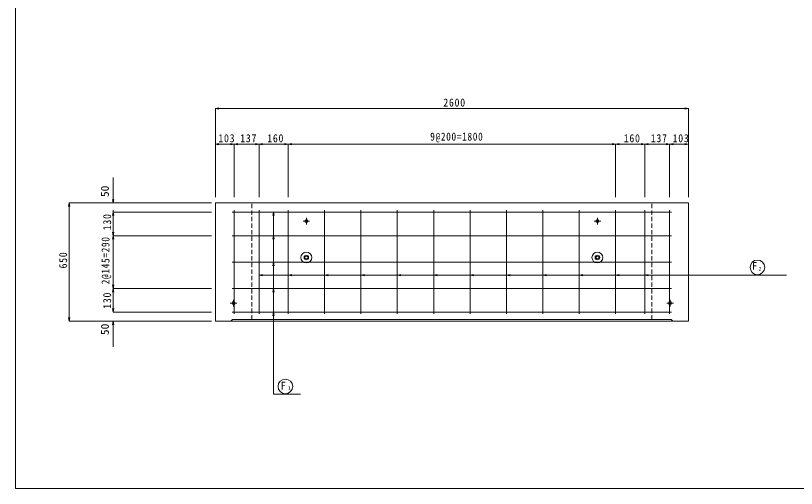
# Model space of a CAD drawing. Units: millimetres, scale not verified. Extents: x -3978 to 3978, y -2819 to 2819.
# Drawn here: x -3978 to 314, y -2819 to -220 of the extents above; entities that cross this region are included whole.
import ezdxf
from ezdxf.enums import TextEntityAlignment as Align

# ---------------------------------------------------------------- set-up
doc = ezdxf.new("R2010")
doc.units = ezdxf.units.MM
doc.header["$LTSCALE"] = 20
doc.linetypes.add('DASHED1', pattern=[1.8, 1.2, -0.6])
for name, color, linetype, lineweight in [('0-1_製品図', 4, 'Continuous', 9), ('0-3_鉄筋', 7, 'Continuous', 9), ('0-6_寸法', 4, 'Continuous', 9), ('0-F', 7, 'Continuous', 9), ('1-0', 7, 'Continuous', 9)]:
    doc.layers.add(name, color=color, linetype=linetype, lineweight=lineweight)
doc.styles.add('ＭＳ ゴシック', font='')
doc.styles.get('ＭＳ ゴシック').set_extended_font_data('MS Gothic')

msp = doc.modelspace()

# ---------------------------------------------------------------- linework, layer by layer
at = {"layer": '0-1_製品図', "color": 3}
for p, q in [((-2880.19, -1249.92), (-280.19, -1249.92)), ((-2880.19, -1899.92), (-2880.19, -1249.92)), ((-280.19, -1899.92), (-280.19, -1249.92)), ((-2880.19, -1899.92), (-280.19, -1899.92)), ((-2786.19, -1890.92), (-2795.19, -1899.92))]:
    msp.add_line(p, q, dxfattribs=at)
at = {"layer": '0-1_製品図', "color": 7, "linetype": 'DASHED1'}
for p, q in [((-2680.19, -1890.92), (-2680.19, -1249.92)), ((-480.19, -1890.92), (-480.19, -1249.92))]:
    msp.add_line(p, q, dxfattribs=at)
at = {"layer": '0-1_製品図'}
for p, q in [((-2361.94, -1349.92), (-2398.44, -1349.92)), ((-2380.19, -1331.67), (-2380.19, -1368.17)), ((-761.94, -1349.92), (-798.44, -1349.92)), ((-780.19, -1331.67), (-780.19, -1368.17)), ((-2761.94, -1799.92), (-2798.44, -1799.92)), ((-2780.19, -1818.17), (-2780.19, -1781.67)), ((-361.94, -1799.92), (-398.44, -1799.92)), ((-380.19, -1818.17), (-380.19, -1781.67))]:
    msp.add_line(p, q, dxfattribs=at)
at = {"layer": '0-1_製品図', "color": 3}
msp.add_lwpolyline([(-2786.19, -1890.92), (-374.19, -1890.92), (-365.19, -1899.92)], dxfattribs=at)
at = {"layer": '0-1_製品図'}
for centre, radius in [((-2380.19, -1349.92), 8.25), ((-780.19, -1349.92), 8.25), ((-2380.19, -1549.92), 30), ((-2380.19, -1549.92), 12.5), ((-2380.19, -1549.92), 8), ((-780.19, -1549.92), 30), ((-780.19, -1549.92), 12.5), ((-780.19, -1549.92), 8), ((-2780.19, -1799.92), 8.25), ((-380.19, -1799.92), 8.25)]:
    msp.add_circle(centre, radius, dxfattribs=at)
at = {"layer": '0-3_鉄筋', "color": 2}
for p, q in [((-2787.19, -1299.92), (-373.19, -1299.92)), ((-2777.19, -1289.92), (-2777.19, -1859.92)), ((-2640.19, -1859.92), (-2640.19, -1289.92)), ((-2480.19, -1859.92), (-2480.19, -1289.92)), ((-2280.19, -1859.92), (-2280.19, -1289.92)), ((-2080.19, -1859.92), (-2080.19, -1289.92)), ((-1880.19, -1859.92), (-1880.19, -1289.92)), ((-1680.19, -1859.92), (-1680.19, -1289.92)), ((-1480.19, -1859.92), (-1480.19, -1289.92)), ((-1280.19, -1859.92), (-1280.19, -1289.92)), ((-1080.19, -1859.92), (-1080.19, -1289.92)), ((-880.19, -1859.92), (-880.19, -1289.92)), ((-680.19, -1859.92), (-680.19, -1289.92)), ((-520.19, -1859.92), (-520.19, -1289.92)), ((-383.19, -1289.92), (-383.19, -1859.92)), ((-2787.19, -1429.92), (-373.19, -1429.92)), ((-2787.19, -1574.92), (-373.19, -1574.92)), ((-2787.19, -1719.92), (-373.19, -1719.92)), ((-2787.19, -1849.92), (-373.19, -1849.92))]:
    msp.add_line(p, q, dxfattribs=at)
at = {"layer": '0-6_寸法'}
for p, q in [((-2880.19, -730.81), (-2860.49, -727.34)), ((-280.19, -730.81), (-299.88, -727.34)), ((-2880.19, -730.81), (-280.19, -730.81)), ((-2880.19, -730.81), (-2860.49, -734.28)), ((-2880.19, -730.81), (-2880.19, -926.91)), ((-280.19, -730.81), (-299.88, -734.28)), ((-280.19, -730.81), (-280.19, -926.91)), ((-2880.19, -926.91), (-2860.49, -923.44)), ((-2880.19, -926.91), (-2777.19, -926.91)), ((-2880.19, -926.91), (-2860.49, -930.38)), ((-2880.19, -926.91), (-2880.19, -1218.67)), ((-2777.19, -926.91), (-2796.88, -923.44)), ((-2777.19, -926.91), (-2796.88, -930.38)), ((-2777.19, -926.91), (-2757.49, -923.44)), ((-2777.19, -926.91), (-2777.19, -1218.67)), ((-2777.19, -926.91), (-2640.19, -926.91)), ((-2777.19, -926.91), (-2757.49, -930.38)), ((-2640.19, -926.91), (-2659.88, -923.44)), ((-2640.19, -926.91), (-2659.88, -930.38)), ((-2640.19, -926.91), (-2620.49, -923.44)), ((-2640.19, -926.91), (-2640.19, -1218.67)), ((-2640.19, -926.91), (-2480.19, -926.91)), ((-2640.19, -926.91), (-2620.49, -930.38)), ((-2480.19, -926.91), (-2499.88, -923.44)), ((-2480.19, -926.91), (-2499.88, -930.38)), ((-2480.19, -926.91), (-2460.49, -923.44)), ((-2480.19, -926.91), (-2480.19, -1218.67)), ((-2480.19, -926.91), (-680.19, -926.91)), ((-2480.19, -926.91), (-2460.49, -930.38)), ((-680.19, -926.91), (-699.88, -923.44)), ((-680.19, -926.91), (-699.88, -930.38)), ((-680.19, -926.91), (-660.49, -923.44)), ((-680.19, -926.91), (-680.19, -1218.67)), ((-680.19, -926.91), (-520.19, -926.91)), ((-680.19, -926.91), (-660.49, -930.38)), ((-520.19, -926.91), (-539.88, -923.44)), ((-520.19, -926.91), (-539.88, -930.38)), ((-520.19, -926.91), (-500.49, -923.44)), ((-520.19, -926.91), (-520.19, -1218.67)), ((-520.19, -926.91), (-383.19, -926.91)), ((-520.19, -926.91), (-500.49, -930.38)), ((-383.19, -926.91), (-402.88, -923.44)), ((-383.19, -926.91), (-402.88, -930.38)), ((-383.19, -926.91), (-363.49, -923.44)), ((-383.19, -926.91), (-383.19, -1218.67)), ((-383.19, -926.91), (-280.19, -926.91)), ((-383.19, -926.91), (-363.49, -930.38)), ((-280.19, -926.91), (-299.88, -923.44)), ((-280.19, -926.91), (-299.88, -930.38)), ((-280.19, -926.91), (-280.19, -1218.67)), ((-3442.83, -1249.92), (-3442.83, -1109.92)), ((-3442.83, -1249.92), (-3446.3, -1230.23)), ((-3442.83, -1249.92), (-3439.36, -1230.23)), ((-3684.66, -1249.92), (-3688.13, -1269.62)), ((-3684.66, -1249.92), (-3684.66, -1899.92)), ((-3684.66, -1249.92), (-3681.18, -1269.62)), ((-3684.66, -1249.92), (-3442.83, -1249.92)), ((-3442.83, -1249.92), (-2901.82, -1249.92)), ((-3442.83, -1299.92), (-3446.3, -1319.62)), ((-3442.83, -1429.92), (-3442.83, -1289.92)), ((-3442.83, -1429.92), (-3442.83, -1299.92)), ((-3442.83, -1299.92), (-2901.82, -1299.92)), ((-3442.83, -1299.92), (-3442.83, -1439.92)), ((-3442.83, -1299.92), (-3439.36, -1319.62)), ((-3442.83, -1429.92), (-3446.3, -1410.23)), ((-3442.83, -1429.92), (-3439.36, -1410.23)), ((-3442.83, -1429.92), (-3446.3, -1449.62)), ((-3442.83, -1719.92), (-3442.83, -1429.92)), ((-3442.83, -1429.92), (-2901.82, -1429.92)), ((-3442.83, -1429.92), (-3442.83, -1569.92)), ((-3442.83, -1429.92), (-3439.36, -1449.62)), ((-3442.83, -1719.92), (-3442.83, -1579.92)), ((-3442.83, -1719.92), (-3446.3, -1700.23)), ((-3442.83, -1849.92), (-3442.83, -1709.92)), ((-3442.83, -1719.92), (-3446.3, -1739.62)), ((-3442.83, -1719.92), (-2901.82, -1719.92)), ((-3442.83, -1719.92), (-3439.36, -1739.62)), ((-3442.83, -1849.92), (-3446.3, -1830.23)), ((-3442.83, -1849.92), (-3439.36, -1830.23)), ((-3684.66, -1899.92), (-3688.13, -1880.23)), ((-3684.66, -1899.92), (-3681.18, -1880.23)), ((-3442.83, -1849.92), (-2901.82, -1849.92)), ((-3442.83, -1899.92), (-3446.3, -1919.62)), ((-3442.83, -1899.92), (-3439.36, -1919.62)), ((-3442.83, -1899.92), (-2901.82, -1899.92))]:
    msp.add_line(p, q, dxfattribs=at)
for points in [[(-3442.83, -1849.92), (-3442.83, -1719.92), (-3439.36, -1700.23)], [(-3684.66, -1899.92), (-3442.83, -1899.92), (-3442.83, -2039.92)]]:
    msp.add_lwpolyline(points, dxfattribs=at)
at = {"layer": '0-F'}
for p, q in [((-2560.19, -1299.92), (-2563.66, -1319.62)), ((-2560.19, -1299.92), (-2560.19, -2301.69)), ((-2560.19, -1299.92), (-2556.72, -1319.62)), ((-2560.19, -1429.92), (-2563.66, -1449.62)), ((-2560.19, -1429.92), (-2556.72, -1449.62)), ((-2560.19, -1574.92), (-2563.66, -1594.62)), ((-2560.19, -1574.92), (-2556.72, -1594.62)), ((-2640.19, -1647.42), (-2620.49, -1643.95)), ((-2640.19, -1647.42), (-2620.49, -1650.9)), ((-2640.19, -1647.42), (259.02, -1647.42)), ((-2480.19, -1647.42), (-2460.49, -1643.95)), ((-2480.19, -1647.42), (-2460.49, -1650.9)), ((-2280.19, -1647.42), (-2260.49, -1643.95)), ((-2280.19, -1647.42), (-2260.49, -1650.9)), ((-2080.19, -1647.42), (-2060.49, -1643.95)), ((-2080.19, -1647.42), (-2060.49, -1650.9)), ((-1880.19, -1647.42), (-1860.49, -1643.95)), ((-1880.19, -1647.42), (-1860.49, -1650.9)), ((-1680.19, -1647.42), (-1660.49, -1643.95)), ((-1680.19, -1647.42), (-1660.49, -1650.9)), ((-1480.19, -1647.42), (-1460.49, -1643.95)), ((-1480.19, -1647.42), (-1460.49, -1650.9)), ((-1280.19, -1647.42), (-1260.49, -1643.95)), ((-1280.19, -1647.42), (-1260.49, -1650.9)), ((-1080.19, -1647.42), (-1060.49, -1643.95)), ((-1080.19, -1647.42), (-1060.49, -1650.9)), ((-880.19, -1647.42), (-860.49, -1643.95)), ((-880.19, -1647.42), (-860.49, -1650.9)), ((-680.19, -1647.42), (-660.49, -1643.95)), ((-680.19, -1647.42), (-660.49, -1650.9)), ((-520.19, -1647.42), (-500.49, -1643.95)), ((-520.19, -1647.42), (-500.49, -1650.9)), ((-2560.19, -1719.92), (-2563.66, -1739.62)), ((-2560.19, -1719.92), (-2556.72, -1739.62)), ((-2560.19, -1849.92), (-2563.66, -1869.62)), ((-2560.19, -1849.92), (-2556.72, -1869.62)), ((-2413.14, -2301.69), (-2560.19, -2301.69))]:
    msp.add_line(p, q, dxfattribs=at)
at = {"layer": '0-F', "color": 4}
for centre in [(99.81, -1604.08), (-2495.31, -2258.55)]:
    msp.add_circle(centre, 40.21, dxfattribs=at)
at = {"layer": '1-0', "color": 5}
for p, q in [((-3978.45, 2818.65), (-3978.45, -2818.65)), ((-3978.45, -2818.65), (3978.45, -2818.65))]:
    msp.add_line(p, q, dxfattribs=at)

# ---------------------------------------------------------------- texts
at = {"layer": '0-6_寸法', "color": 7, "style": 'ＭＳ ゴシック', "width": 1.05}
for p in [(-3452.83, -1217.75), (-3452.83, -1976.33)]:
    msp.add_text('50', height=43.99, rotation=90, dxfattribs=at).set_placement(p, align=Align.BOTTOM_LEFT)
at = {"layer": '0-6_寸法', "color": 7, "char_height": 43.99, "attachment_point": 7, "style": 'ＭＳ ゴシック'}
for s, insert in [('\\T1.15;\\W0.9;2600', (-1627.19, -720.81)), ('\\T1.15;\\W0.9;103', (-2863.69, -916.91)), ('\\T1.15;\\W0.9;137', (-2743.69, -916.91)), ('\\T1.15;\\W0.9;160', (-2595.19, -916.91)), ('\\T1.15;\\W0.85;9@200=1800', (-1699.19, -916.91)), ('\\T1.15;\\W0.9;160', (-635.19, -916.91)), ('\\T1.15;\\W0.9;137', (-486.69, -916.91)), ('\\T1.15;\\W0.9;103', (-366.69, -916.91))]:
    msp.add_mtext(s, dxfattribs=dict(at, insert=insert))
at = {"layer": '0-6_寸法', "color": 7, "char_height": 43.99, "attachment_point": 7, "rotation": 90, "style": 'ＭＳ ゴシック'}
for s, insert in [('\\T1.15;\\W0.9;130', (-3452.83, -1399.92)), ('\\T1.15;\\W0.85;2@145=290', (-3452.83, -1696.89)), ('\\T1.15;\\W0.9;650', (-3694.66, -1609.92)), ('\\T1.15;\\W0.9;130', (-3452.83, -1831.54))]:
    msp.add_mtext(s, dxfattribs=dict(at, insert=insert))
at = {"layer": '0-F', "style": 'ＭＳ ゴシック'}
for s, height, p in [('F', 42.77, (69.69, -1629.99)), ('2', 19.55, (106.26, -1627.35)), ('F', 42.77, (-2522.05, -2288.4)), ('1', 19.55, (-2481.69, -2281.83))]:
    msp.add_text(s, height=height, dxfattribs=at).set_placement(p, align=Align.BOTTOM_LEFT)

doc.saveas('drawing.dxf')
